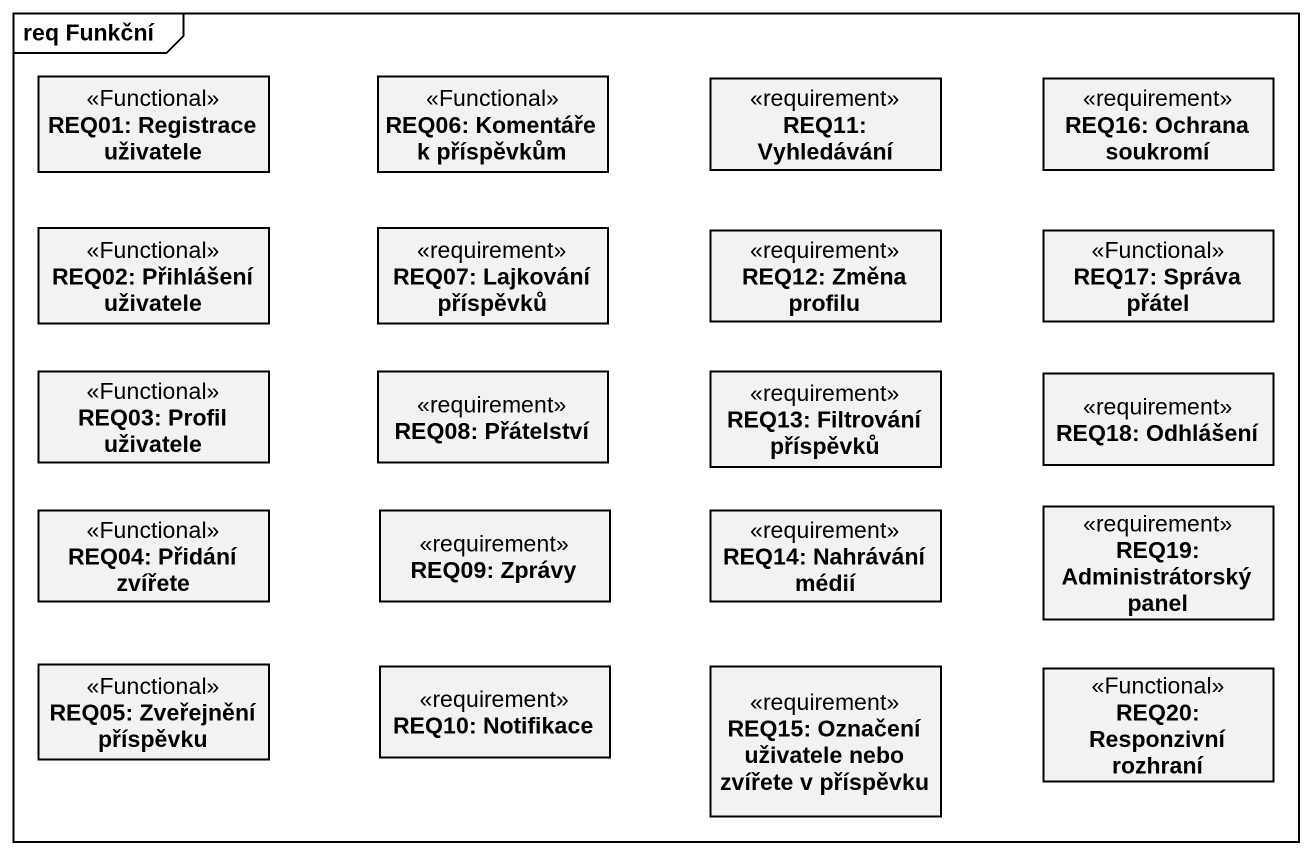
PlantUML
@startuml
mainframe req Funkční
hide circle
hide empty members
class "REQ01: Registrace uživatele" as REQ01_Registrace_uživatele <<Functional>>
class "REQ06: Komentáře k příspěvkům" as REQ06_Komentáře_k_příspěvkům <<Functional>>
class "REQ11: Vyhledávání" as REQ11_Vyhledávání <<requirement>>
class "REQ16: Ochrana soukromí" as REQ16_Ochrana_soukromí <<requirement>>
class "REQ02: Přihlášení uživatele" as REQ02_Přihlášení_uživatele <<Functional>>
class "REQ07: Lajkování příspěvků" as REQ07_Lajkování_příspěvků <<requirement>>
class "REQ12: Změna profilu" as REQ12_Změna_profilu <<requirement>>
class "REQ17: Správa přátel" as REQ17_Správa_přátel <<Functional>>
class "REQ03: Profil uživatele" as REQ03_Profil_uživatele <<Functional>>
class "REQ08: Přátelství" as REQ08_Přátelství <<requirement>>
class "REQ13: Filtrování příspěvků" as REQ13_Filtrování_příspěvků <<requirement>>
class "REQ18: Odhlášení" as REQ18_Odhlášení <<requirement>>
class "REQ04: Přidání zvířete" as REQ04_Přidání_zvířete <<Functional>>
class "REQ09: Zprávy" as REQ09_Zprávy <<requirement>>
class "REQ14: Nahrávání médií" as REQ14_Nahrávání_médií <<requirement>>
class "REQ19: Administrátorský panel" as REQ19_Administrátorský_panel <<requirement>>
class "REQ05: Zveřejnění příspěvku" as REQ05_Zveřejnění_příspěvku <<Functional>>
class "REQ10: Notifikace" as REQ10_Notifikace <<requirement>>
class "REQ15: Označení uživatele nebo zvířete v příspěvku" as REQ15_Označení_uživatele <<requirement>>
class "REQ20: Responzivní rozhraní" as REQ20_Responzivní_rozhraní <<Functional>>
@enduml
